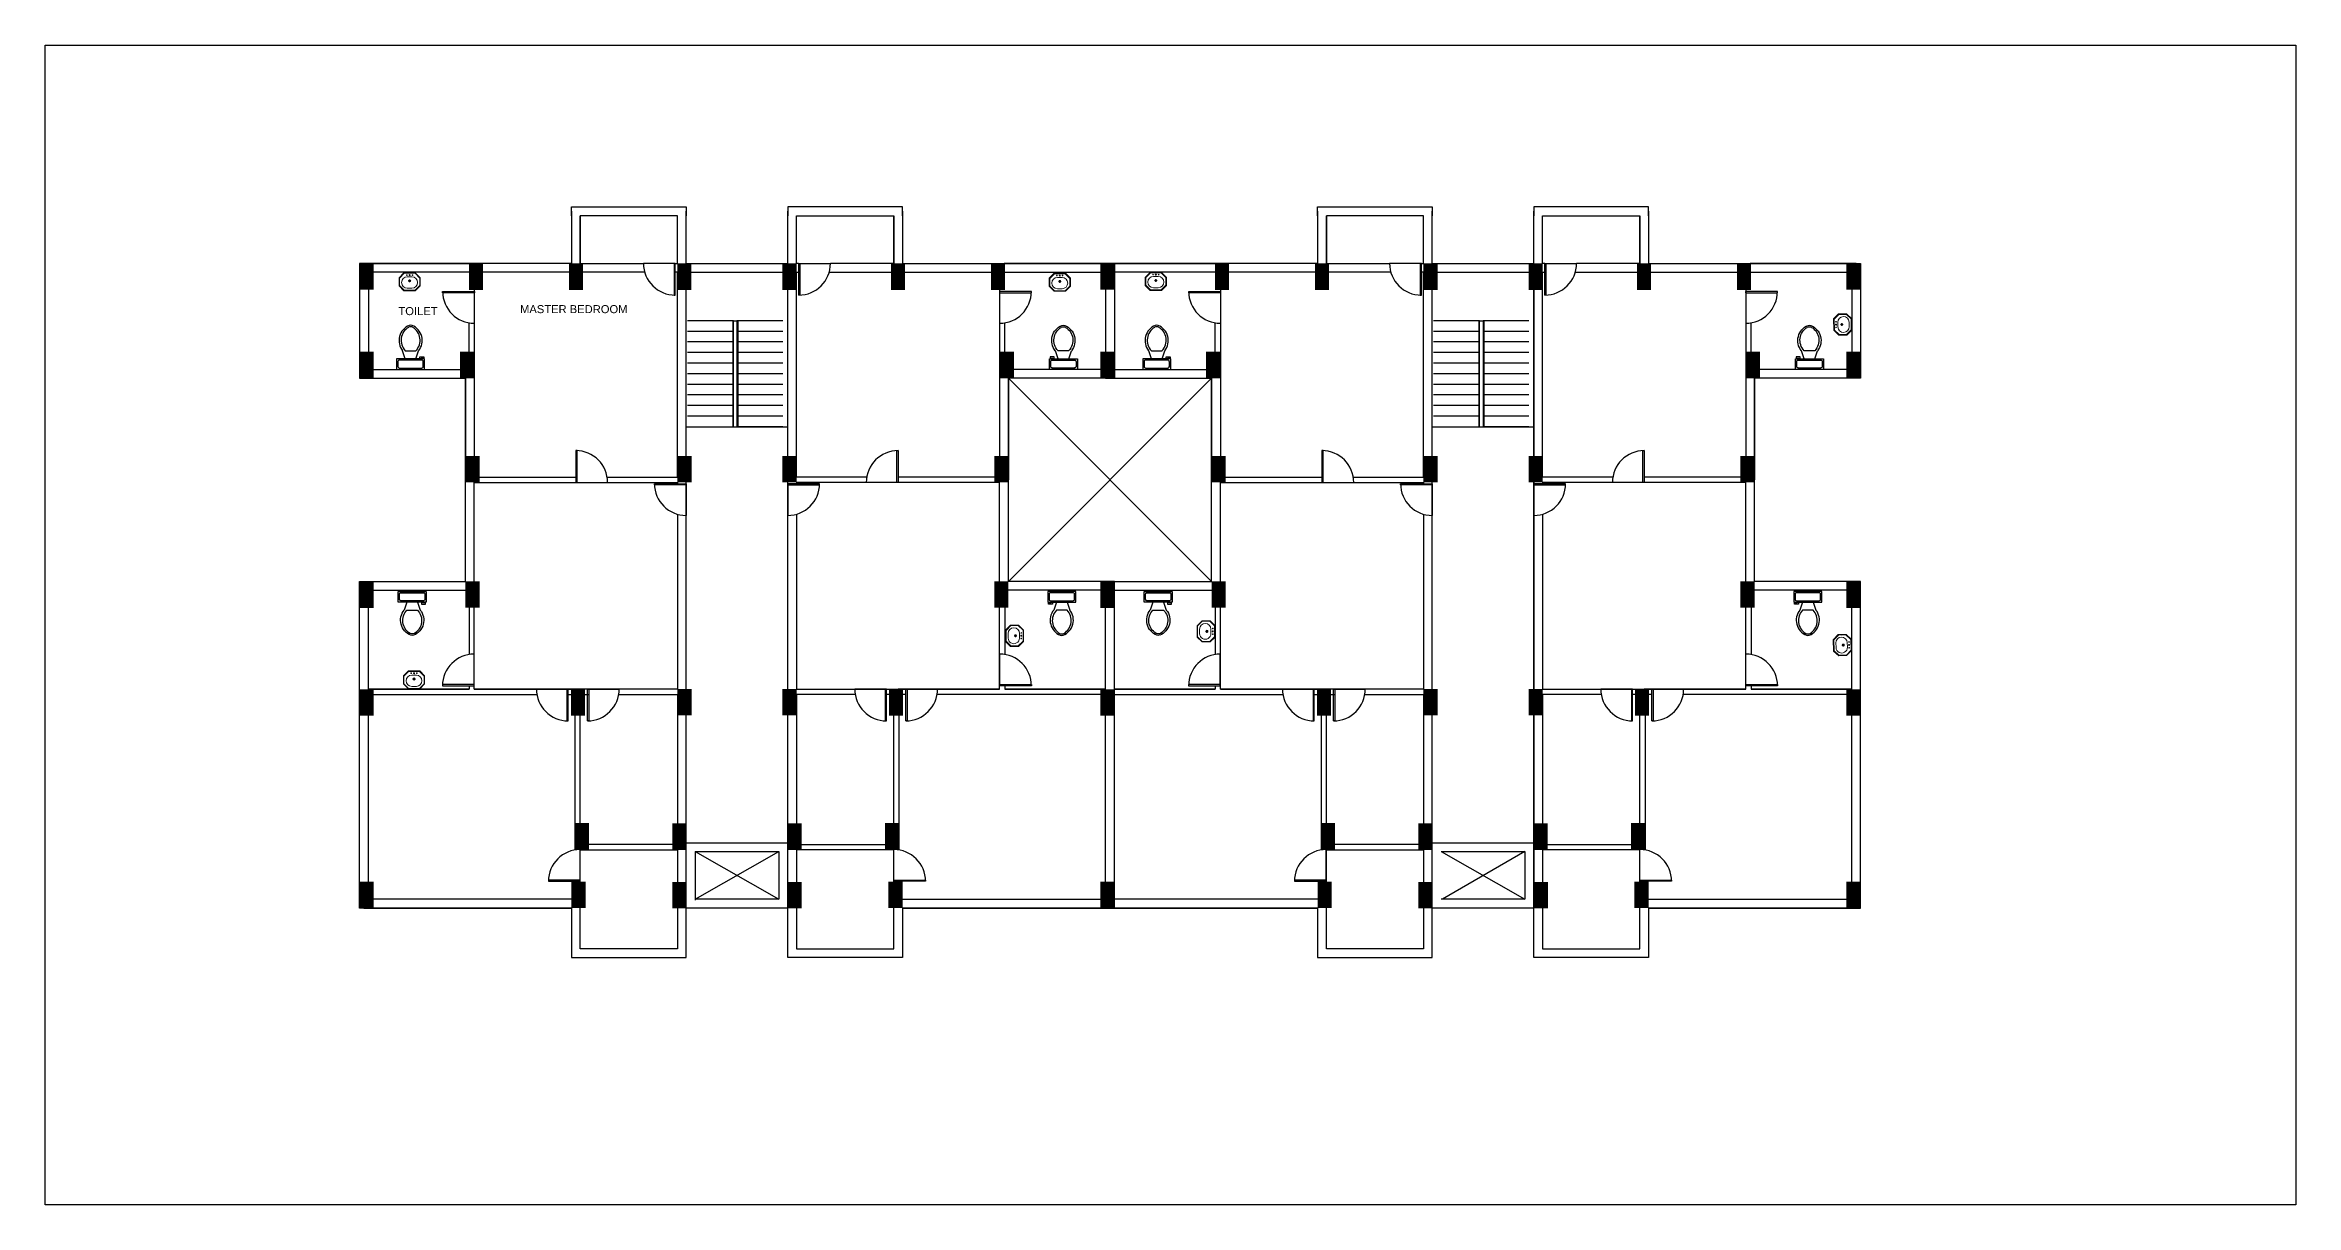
# Model space of a CAD drawing. Header units: metres. Extents: x -2370498 to 1228044, y -644254 to 236701.
# Drawn here: x 80482 to 144217, y -51809 to -18978 of the extents above; entities that cross this region are included whole.
import ezdxf

# ---------------------------------------------------------------- set-up
doc = ezdxf.new("R2010")
doc.units = ezdxf.units.M
doc.header["$MEASUREMENT"] = 0
for name, color, linetype in [('Beam', 6, 'Continuous'), ('text', 1, 'Continuous'), ('TOILET SAMBLE', 181, 'Continuous')]:
    doc.layers.add(name, color=color, linetype=linetype)
doc.styles.get("Standard").update_dxf_attribs({"font": 'arial.ttf'})

# ---------------------------------------------------------------- blocks, each defined once
blk = doc.blocks.new('Toilet - top')
for p, q in [((-10, -8.5), (-8, -8.5)), ((-10, -9.5), (-10, -8.5)), ((-7, -9.5), (-10, -9.5)), ((-8, -8.5), (-8, -8)), ((-7, -8), (-7, -9.5)), ((-4, -8), (-6, -14)), ((4, -14), (-4, -14)), ((4, -8), (6, -14)), ((9.5, -6), (9.5, -2))]:
    blk.add_line(p, q)
blk.add_lwpolyline([(10.5, -8), (10.5, 0), (-10.5, 0), (-10.5, -8)], close=True)
for points in [[(-9.5, -2), (-9.5, -6)], [(8.5, -1), (-8.5, -1)], [(-8.5, -7), (8.5, -7)]]:
    blk.add_lwpolyline(points)
for centre, radius, start, end in [((-8.6, -1.9), 0.884, 81.8699, 188.1301), ((-8.6, -6.1), 0.884, 171.8699, 278.1301), ((3.5, -21.6), 12.2, 141.4691, 247.9714), ((4.2, -21.8), 11.3, 136.3677, 238.9468), ((-3.5, -21.6), 12.2, 292.0284, 38.5307), ((-4.2, -21.8), 11.3, 301.053, 43.6321), ((8.6, -1.9), 0.884, 351.8699, 98.1301), ((8.6, -6.1), 0.884, 261.8699, 8.1301), ((0, -27.9), 4, 245.7318, 294.2682), ((0, -29), 4, 254.8605, 285.1395)]:
    blk.add_arc(centre, radius, start, end)
blk = doc.blocks.new('OPERA  600x510x850 ( врезная)')
at = {"lineweight": 13}
for p, q in [((-313, 15), (-453, -128)), ((-307, 0), (-439, -135)), ((-313, 15), (7, 15)), ((-307, 0), (0, 0)), ((0, 0), (132, -135)), ((7, 15), (147, -128)), ((-453, -353), (-453, -128)), ((-453, -240), (-453, -128)), ((-453, -353), (-313, -495)), ((-439, -244), (-439, -135)), ((-439, -346), (-439, -135)), ((-439, -346), (-306, -481)), ((7, -495), (-313, -495)), ((0, -481), (-306, -481)), ((0, -481), (132, -346)), ((7, -495), (147, -353)), ((132, -135), (132, -346)), ((147, -128), (147, -353))]:
    blk.add_line(p, q, dxfattribs=at)
at = {"lineweight": 5}
for p, q in [((-248, -50), (-220, -50)), ((-233, -36), (-233, -63)), ((-88, -101), (-219, -101)), ((-88, -421), (-219, -421)), ((-190, -215), (-115, -215)), ((-175, -50), (-132, -50)), ((-153, -32), (-153, -69)), ((-153, -178), (-153, -251)), ((-90, -50), (-59, -50)), ((-73, -37), (-73, -64))]:
    blk.add_line(p, q, dxfattribs=at)
for centre, radius in [((-233, -50), 10), ((-153, -215), 30), ((-153, -50), 15), ((-73, -50), 10)]:
    blk.add_circle(centre, radius, dxfattribs=at)
at = {"lineweight": 13}
blk.add_circle((-153, -215), 25, dxfattribs=at)
at = {"lineweight": 5}
for centre, start, end in [((-219, -261), 90, 270), ((-88, -261), 270, 90)]:
    blk.add_arc(centre, 160, start, end, dxfattribs=at)

msp = doc.modelspace()

# ---------------------------------------------------------------- hatches: boundary and pattern name
at = {"layer": 'Beam', "true_color": 0xed1f24}
h = msp.add_hatch(color=240, dxfattribs=at)
h.dxf.hatch_style = 1
h.paths.add_polyline_path([(89785.98793, -25156.33013), (89385.98793, -25156.33013), (89385.98793, -25906.33013), (89785.98793, -25906.33013)])
h = msp.add_hatch(color=240, dxfattribs=at)
h.dxf.hatch_style = 1
h.paths.add_polyline_path([(92885.51912, -25156.96181), (92485.51912, -25156.96181), (92485.51912, -25906.96181), (92885.51912, -25906.96181)])
h = msp.add_hatch(color=240, dxfattribs=at)
h.dxf.hatch_style = 1
h.paths.add_polyline_path([(95715.17837, -25157.96148), (95315.17837, -25157.96148), (95315.17837, -25907.96148), (95715.17837, -25907.96148)])
h = msp.add_hatch(color=240, dxfattribs=at)
h.dxf.hatch_style = 1
h.paths.add_polyline_path([(98786.9257, -25157.27946), (98386.9257, -25157.27946), (98386.9257, -25907.27946), (98786.9257, -25907.27946)])
h = msp.add_hatch(color=240, dxfattribs=at)
h.dxf.hatch_style = 1
h.paths.add_polyline_path([(101362.55417, -25157.27946), (101762.55417, -25157.27946), (101762.55417, -25907.27946), (101362.55417, -25907.27946)])
h = msp.add_hatch(color=240, dxfattribs=at)
h.dxf.hatch_style = 1
h.paths.add_polyline_path([(104434.30149, -25157.96148), (104834.30149, -25157.96148), (104834.30149, -25907.96148), (104434.30149, -25907.96148)])
h = msp.add_hatch(color=240, dxfattribs=at)
h.dxf.hatch_style = 1
h.paths.add_polyline_path([(107263.96074, -25156.96181), (107663.96074, -25156.96181), (107663.96074, -25906.96181), (107263.96074, -25906.96181)])
h = msp.add_hatch(color=240, dxfattribs=at)
h.dxf.hatch_style = 1
h.paths.add_polyline_path([(110363.49194, -25156.33013), (110763.49194, -25156.33013), (110763.49194, -25906.33013), (110363.49194, -25906.33013)])
h = msp.add_hatch(color=240, dxfattribs=at)
h.dxf.hatch_style = 1
h.paths.add_polyline_path([(114010.51912, -25156.96181), (113610.51912, -25156.96181), (113610.51912, -25906.96181), (114010.51912, -25906.96181)])
h = msp.add_hatch(color=240, dxfattribs=at)
h.dxf.hatch_style = 1
h.paths.add_polyline_path([(116840.17837, -25157.96148), (116440.17837, -25157.96148), (116440.17837, -25907.96148), (116840.17837, -25907.96148)])
h = msp.add_hatch(color=240, dxfattribs=at)
h.dxf.hatch_style = 1
h.paths.add_polyline_path([(119911.9257, -25157.27946), (119511.9257, -25157.27946), (119511.9257, -25907.27946), (119911.9257, -25907.27946)])
h = msp.add_hatch(color=240, dxfattribs=at)
h.dxf.hatch_style = 1
h.paths.add_polyline_path([(122487.55417, -25157.27946), (122887.55417, -25157.27946), (122887.55417, -25907.27946), (122487.55417, -25907.27946)])
h = msp.add_hatch(color=240, dxfattribs=at)
h.dxf.hatch_style = 1
h.paths.add_polyline_path([(125559.30149, -25157.96148), (125959.30149, -25157.96148), (125959.30149, -25907.96148), (125559.30149, -25907.96148)])
h = msp.add_hatch(color=240, dxfattribs=at)
h.dxf.hatch_style = 1
h.paths.add_polyline_path([(128388.96074, -25156.96181), (128788.96074, -25156.96181), (128788.96074, -25906.96181), (128388.96074, -25906.96181)])
h = msp.add_hatch(color=240, dxfattribs=at)
h.dxf.hatch_style = 1
h.paths.add_polyline_path([(131488.49194, -25156.33013), (131888.49194, -25156.33013), (131888.49194, -25906.33013), (131488.49194, -25906.33013)])
h = msp.add_hatch(color=240, dxfattribs=at)
h.dxf.hatch_style = 1
h.paths.add_polyline_path([(89787.23993, -27657.37326), (89387.23993, -27657.37326), (89387.23993, -28407.37326), (89787.23993, -28407.37326)])
h = msp.add_hatch(color=240, dxfattribs=at)
h.dxf.hatch_style = 1
h.paths.add_polyline_path([(92634.24024, -27657.37326), (92234.24024, -27657.37326), (92234.24024, -28407.37326), (92634.24024, -28407.37326)])
h = msp.add_hatch(color=240, dxfattribs=at)
h.dxf.hatch_style = 1
h.paths.add_polyline_path([(107515.23962, -27657.37326), (107915.23962, -27657.37326), (107915.23962, -28407.37326), (107515.23962, -28407.37326)])
h = msp.add_hatch(color=240, dxfattribs=at)
h.dxf.hatch_style = 1
h.paths.add_polyline_path([(110362.23993, -27657.37326), (110762.23993, -27657.37326), (110762.23993, -28407.37326), (110362.23993, -28407.37326)])
h = msp.add_hatch(color=240, dxfattribs=at)
h.dxf.hatch_style = 1
h.paths.add_polyline_path([(113759.24024, -27657.37326), (113359.24024, -27657.37326), (113359.24024, -28407.37326), (113759.24024, -28407.37326)])
h = msp.add_hatch(color=240, dxfattribs=at)
h.dxf.hatch_style = 1
h.paths.add_polyline_path([(128640.23962, -27657.37326), (129040.23962, -27657.37326), (129040.23962, -28407.37326), (128640.23962, -28407.37326)])
h = msp.add_hatch(color=240, dxfattribs=at)
h.dxf.hatch_style = 1
h.paths.add_polyline_path([(131487.23993, -27657.37326), (131887.23993, -27657.37326), (131887.23993, -28407.37326), (131487.23993, -28407.37326)])
h = msp.add_hatch(color=240, dxfattribs=at)
h.dxf.hatch_style = 1
h.paths.add_polyline_path([(92787.23993, -30607.37326), (92387.23993, -30607.37326), (92387.23993, -31357.37326), (92787.23993, -31357.37326)])
h = msp.add_hatch(color=240, dxfattribs=at)
h.dxf.hatch_style = 1
h.paths.add_polyline_path([(98787.23993, -30607.37326), (98387.23993, -30607.37326), (98387.23993, -31357.37326), (98787.23993, -31357.37326)])
h = msp.add_hatch(color=240, dxfattribs=at)
h.dxf.hatch_style = 1
h.paths.add_polyline_path([(101362.23993, -30607.37326), (101762.23993, -30607.37326), (101762.23993, -31357.37326), (101362.23993, -31357.37326)])
h = msp.add_hatch(color=240, dxfattribs=at)
h.dxf.hatch_style = 1
h.paths.add_polyline_path([(107362.23993, -30607.37326), (107762.23993, -30607.37326), (107762.23993, -31357.37326), (107362.23993, -31357.37326)])
h = msp.add_hatch(color=240, dxfattribs=at)
h.dxf.hatch_style = 1
h.paths.add_polyline_path([(113912.23993, -30607.37326), (113512.23993, -30607.37326), (113512.23993, -31357.37326), (113912.23993, -31357.37326)])
h = msp.add_hatch(color=240, dxfattribs=at)
h.dxf.hatch_style = 1
h.paths.add_polyline_path([(119912.23993, -30607.37326), (119512.23993, -30607.37326), (119512.23993, -31357.37326), (119912.23993, -31357.37326)])
h = msp.add_hatch(color=240, dxfattribs=at)
h.dxf.hatch_style = 1
h.paths.add_polyline_path([(122487.23993, -30607.37326), (122887.23993, -30607.37326), (122887.23993, -31357.37326), (122487.23993, -31357.37326)])
h = msp.add_hatch(color=240, dxfattribs=at)
h.dxf.hatch_style = 1
h.paths.add_polyline_path([(128487.23993, -30607.37326), (128887.23993, -30607.37326), (128887.23993, -31357.37326), (128487.23993, -31357.37326)])
h = msp.add_hatch(color=240, dxfattribs=at)
h.dxf.hatch_style = 1
h.paths.add_polyline_path([(89787.23993, -34158.70535), (89387.23993, -34158.70535), (89387.23993, -34908.70535), (89787.23993, -34908.70535)])
h = msp.add_hatch(color=240, dxfattribs=at)
h.dxf.hatch_style = 1
h.paths.add_polyline_path([(92787.93569, -34156.42844), (92387.93569, -34156.42844), (92387.93569, -34906.42844), (92787.93569, -34906.42844)])
h = msp.add_hatch(color=240, dxfattribs=at)
h.dxf.hatch_style = 1
h.paths.add_polyline_path([(107361.54418, -34156.42844), (107761.54418, -34156.42844), (107761.54418, -34906.42844), (107361.54418, -34906.42844)])
h = msp.add_hatch(color=240, dxfattribs=at)
h.dxf.hatch_style = 1
h.paths.add_polyline_path([(110362.23993, -34158.70535), (110762.23993, -34158.70535), (110762.23993, -34908.70535), (110362.23993, -34908.70535)])
h = msp.add_hatch(color=240, dxfattribs=at)
h.dxf.hatch_style = 1
h.paths.add_polyline_path([(113912.93569, -34156.42844), (113512.93569, -34156.42844), (113512.93569, -34906.42844), (113912.93569, -34906.42844)])
h = msp.add_hatch(color=240, dxfattribs=at)
h.dxf.hatch_style = 1
h.paths.add_polyline_path([(128486.54418, -34156.42844), (128886.54418, -34156.42844), (128886.54418, -34906.42844), (128486.54418, -34906.42844)])
h = msp.add_hatch(color=240, dxfattribs=at)
h.dxf.hatch_style = 1
h.paths.add_polyline_path([(131487.23993, -34158.70535), (131887.23993, -34158.70535), (131887.23993, -34908.70535), (131487.23993, -34908.70535)])
h = msp.add_hatch(color=240, dxfattribs=at)
h.dxf.hatch_style = 1
h.paths.add_polyline_path([(89787.23993, -37209.96624), (89387.23993, -37209.96624), (89387.23993, -37959.96624), (89787.23993, -37959.96624)])
h = msp.add_hatch(color=240, dxfattribs=at)
h.dxf.hatch_style = 1
h.paths.add_polyline_path([(95773.55994, -37206.70916), (95373.55994, -37206.70916), (95373.55994, -37956.70916), (95773.55994, -37956.70916)])
h = msp.add_hatch(color=240, dxfattribs=at)
h.dxf.hatch_style = 1
h.paths.add_polyline_path([(98787.23993, -37203.09039), (98387.23993, -37203.09039), (98387.23993, -37953.09039), (98787.23993, -37953.09039)])
h = msp.add_hatch(color=240, dxfattribs=at)
h.dxf.hatch_style = 1
h.paths.add_polyline_path([(101362.23993, -37203.09039), (101762.23993, -37203.09039), (101762.23993, -37953.09039), (101362.23993, -37953.09039)])
h = msp.add_hatch(color=240, dxfattribs=at)
h.dxf.hatch_style = 1
h.paths.add_polyline_path([(104375.91993, -37206.70916), (104775.91993, -37206.70916), (104775.91993, -37956.70916), (104375.91993, -37956.70916)])
h = msp.add_hatch(color=240, dxfattribs=at)
h.dxf.hatch_style = 1
h.paths.add_polyline_path([(110362.23993, -37209.96624), (110762.23993, -37209.96624), (110762.23993, -37959.96624), (110362.23993, -37959.96624)])
h = msp.add_hatch(color=240, dxfattribs=at)
h.dxf.hatch_style = 1
h.paths.add_polyline_path([(116898.55994, -37206.70916), (116498.55994, -37206.70916), (116498.55994, -37956.70916), (116898.55994, -37956.70916)])
h = msp.add_hatch(color=240, dxfattribs=at)
h.dxf.hatch_style = 1
h.paths.add_polyline_path([(119912.23993, -37203.09039), (119512.23993, -37203.09039), (119512.23993, -37953.09039), (119912.23993, -37953.09039)])
h = msp.add_hatch(color=240, dxfattribs=at)
h.dxf.hatch_style = 1
h.paths.add_polyline_path([(122487.23993, -37203.09039), (122887.23993, -37203.09039), (122887.23993, -37953.09039), (122487.23993, -37953.09039)])
h = msp.add_hatch(color=240, dxfattribs=at)
h.dxf.hatch_style = 1
h.paths.add_polyline_path([(125500.91993, -37206.70916), (125900.91993, -37206.70916), (125900.91993, -37956.70916), (125500.91993, -37956.70916)])
h = msp.add_hatch(color=240, dxfattribs=at)
h.dxf.hatch_style = 1
h.paths.add_polyline_path([(131487.23993, -37209.96624), (131887.23993, -37209.96624), (131887.23993, -37959.96624), (131487.23993, -37959.96624)])
h = msp.add_hatch(color=240, dxfattribs=at)
h.dxf.hatch_style = 1
h.paths.add_polyline_path([(95887.22476, -40998.76189), (95487.22476, -40998.76189), (95487.22476, -41748.76189), (95887.22476, -41748.76189)])
h = msp.add_hatch(color=240, dxfattribs=at)
h.dxf.hatch_style = 1
h.paths.add_polyline_path([(98643.16593, -41007.37326), (98243.16593, -41007.37326), (98243.16593, -41757.37326), (98643.16593, -41757.37326)])
h = msp.add_hatch(color=240, dxfattribs=at)
h.dxf.hatch_style = 1
h.paths.add_polyline_path([(101506.31394, -41007.37326), (101906.31394, -41007.37326), (101906.31394, -41757.37326), (101506.31394, -41757.37326)])
h = msp.add_hatch(color=240, dxfattribs=at)
h.dxf.hatch_style = 1
h.paths.add_polyline_path([(104262.2551, -40998.76189), (104662.2551, -40998.76189), (104662.2551, -41748.76189), (104262.2551, -41748.76189)])
h = msp.add_hatch(color=240, dxfattribs=at)
h.dxf.hatch_style = 1
h.paths.add_polyline_path([(117012.22476, -40998.76189), (116612.22476, -40998.76189), (116612.22476, -41748.76189), (117012.22476, -41748.76189)])
h = msp.add_hatch(color=240, dxfattribs=at)
h.dxf.hatch_style = 1
h.paths.add_polyline_path([(119768.16593, -41007.37326), (119368.16593, -41007.37326), (119368.16593, -41757.37326), (119768.16593, -41757.37326)])
h = msp.add_hatch(color=240, dxfattribs=at)
h.dxf.hatch_style = 1
h.paths.add_polyline_path([(122631.31394, -41007.37326), (123031.31394, -41007.37326), (123031.31394, -41757.37326), (122631.31394, -41757.37326)])
h = msp.add_hatch(color=240, dxfattribs=at)
h.dxf.hatch_style = 1
h.paths.add_polyline_path([(125387.2551, -40998.76189), (125787.2551, -40998.76189), (125787.2551, -41748.76189), (125387.2551, -41748.76189)])
h = msp.add_hatch(color=240, dxfattribs=at)
h.dxf.hatch_style = 1
h.paths.add_polyline_path([(89787.23993, -42657.37326), (89387.23993, -42657.37326), (89387.23993, -43407.37326), (89787.23993, -43407.37326)])
h = msp.add_hatch(color=240, dxfattribs=at)
h.dxf.hatch_style = 1
h.paths.add_polyline_path([(95787.23993, -42656.83317), (95387.23993, -42656.83317), (95387.23993, -43406.83317), (95787.23993, -43406.83317)])
h = msp.add_hatch(color=240, dxfattribs=at)
h.dxf.hatch_style = 1
h.paths.add_polyline_path([(98640.21539, -42666.88256), (98240.21539, -42666.88256), (98240.21539, -43416.88256), (98640.21539, -43416.88256)])
h = msp.add_hatch(color=240, dxfattribs=at)
h.dxf.hatch_style = 1
h.paths.add_polyline_path([(101509.26447, -42666.88256), (101909.26447, -42666.88256), (101909.26447, -43416.88256), (101509.26447, -43416.88256)])
h = msp.add_hatch(color=240, dxfattribs=at)
h.dxf.hatch_style = 1
h.paths.add_polyline_path([(104362.23993, -42656.83317), (104762.23993, -42656.83317), (104762.23993, -43406.83317), (104362.23993, -43406.83317)])
h = msp.add_hatch(color=240, dxfattribs=at)
h.dxf.hatch_style = 1
h.paths.add_polyline_path([(110362.23993, -42657.37326), (110762.23993, -42657.37326), (110762.23993, -43407.37326), (110362.23993, -43407.37326)])
h = msp.add_hatch(color=240, dxfattribs=at)
h.dxf.hatch_style = 1
h.paths.add_polyline_path([(116912.23993, -42656.83317), (116512.23993, -42656.83317), (116512.23993, -43406.83317), (116912.23993, -43406.83317)])
h = msp.add_hatch(color=240, dxfattribs=at)
h.dxf.hatch_style = 1
h.paths.add_polyline_path([(119765.21539, -42666.88256), (119365.21539, -42666.88256), (119365.21539, -43416.88256), (119765.21539, -43416.88256)])
h = msp.add_hatch(color=240, dxfattribs=at)
h.dxf.hatch_style = 1
h.paths.add_polyline_path([(122634.26447, -42666.88256), (123034.26447, -42666.88256), (123034.26447, -43416.88256), (122634.26447, -43416.88256)])
h = msp.add_hatch(color=240, dxfattribs=at)
h.dxf.hatch_style = 1
h.paths.add_polyline_path([(125487.23993, -42656.83317), (125887.23993, -42656.83317), (125887.23993, -43406.83317), (125487.23993, -43406.83317)])
h = msp.add_hatch(color=240, dxfattribs=at)
h.dxf.hatch_style = 1
h.paths.add_polyline_path([(131487.23993, -42657.37326), (131887.23993, -42657.37326), (131887.23993, -43407.37326), (131487.23993, -43407.37326)])

# ---------------------------------------------------------------- linework, layer by layer
at = {"layer": 'Beam', "color": 7}
for p, q in [((89512.23993, -25157.37326), (92512.23993, -25157.37326)), ((92637.23993, -25407.37326), (92637.23993, -25952.70166)), ((97463.17611, -25407.37326), (92637.23993, -25407.37326)), ((98387.23993, -25407.37326), (98330.06752, -25407.37326)), ((98387.23993, -31207.37326), (98387.23993, -25407.37326)), ((98637.23993, -25157.37326), (101512.23993, -25157.37326)), ((98637.23993, -25407.37326), (101512.23993, -25407.37326)), ((101762.23993, -31207.37326), (101762.23993, -25407.37326)), ((101762.23993, -25407.37326), (101819.41234, -25407.37326)), ((102686.30376, -25407.37326), (107512.23993, -25407.37326)), ((107512.23993, -25407.37326), (107512.23993, -25952.70166)), ((110637.23993, -25157.37326), (107637.23993, -25157.37326)), ((110637.23993, -25157.37326), (113637.23993, -25157.37326)), ((113762.23993, -25407.37326), (113762.23993, -25952.70166)), ((118588.17611, -25407.37326), (113762.23993, -25407.37326)), ((119512.23993, -25407.37326), (119455.06752, -25407.37326)), ((119512.23993, -31207.37326), (119512.23993, -25407.37326)), ((119762.23993, -25157.37326), (122637.23993, -25157.37326)), ((119762.23993, -25407.37326), (122637.23993, -25407.37326)), ((122637.23993, -25157.37326), (122637.23993, -43407.37326)), ((122887.23993, -31207.37326), (122887.23993, -25407.37326)), ((122887.23993, -25407.37326), (122944.41234, -25407.37326)), ((123811.30376, -25407.37326), (128637.23993, -25407.37326)), ((128637.23993, -25407.37326), (128637.23993, -25952.70166)), ((131762.23993, -25157.37326), (128762.23993, -25157.37326)), ((92637.23993, -26852.69918), (92637.23993, -28282.37326)), ((107512.23993, -26852.69918), (107512.23993, -28282.37326)), ((113762.23993, -26852.69918), (113762.23993, -28282.37326)), ((128637.23993, -26852.69918), (128637.23993, -28282.37326)), ((92637.23993, -28282.37326), (92637.23993, -31207.37326)), ((107512.23993, -28282.37326), (107512.23993, -31207.37326)), ((113762.23993, -28282.37326), (113762.23993, -31207.37326)), ((128637.23993, -28282.37326), (128637.23993, -31207.37326)), ((92637.23993, -31207.37326), (95512.23993, -31207.37326)), ((96399.6519, -31207.37326), (98387.23993, -31207.37326)), ((103749.82797, -31207.37326), (101762.23993, -31207.37326)), ((107512.23993, -31207.37326), (104637.23993, -31207.37326)), ((113762.23993, -31207.37326), (116637.23993, -31207.37326)), ((117524.6519, -31207.37326), (119512.23993, -31207.37326)), ((124874.82797, -31207.37326), (122887.23993, -31207.37326)), ((128637.23993, -31207.37326), (125762.23993, -31207.37326)), ((89387.23993, -43282.37326), (89387.23993, -37282.37326)), ((89637.23993, -37207.37326), (92487.23993, -37207.37326)), ((92637.23993, -37207.37326), (95512.23993, -37207.37326)), ((95637.23993, -37357.37326), (95875.87122, -37357.37326)), ((96728.0996, -37357.37326), (98387.23993, -37357.37326)), ((103421.38027, -37357.37326), (101762.23993, -37357.37326)), ((104512.23993, -37357.37326), (104273.60865, -37357.37326)), ((107512.23993, -37207.37326), (104637.23993, -37207.37326)), ((110512.23993, -37207.37326), (107662.23993, -37207.37326)), ((110512.23993, -43282.37326), (110512.23993, -37282.37326)), ((110762.23993, -37207.37326), (113612.23993, -37207.37326)), ((110762.23993, -43282.37326), (110762.23993, -37282.37326)), ((113762.23993, -37207.37326), (116637.23993, -37207.37326)), ((116762.23993, -37357.37326), (117000.87122, -37357.37326)), ((117853.0996, -37357.37326), (119512.23993, -37357.37326)), ((124546.38027, -37357.37326), (122887.23993, -37357.37326)), ((125637.23993, -37357.37326), (125398.60865, -37357.37326)), ((128637.23993, -37207.37326), (125762.23993, -37207.37326)), ((131637.23993, -37207.37326), (128787.23993, -37207.37326)), ((131887.23993, -43282.37326), (131887.23993, -37282.37326)), ((98637.23993, -41557.37326), (101512.23993, -41557.37326)), ((98887.23993, -41807.37326), (101262.23993, -41807.37326)), ((98887.23993, -41807.37326), (101262.23993, -43157.37326)), ((98887.23993, -41807.37326), (98887.23993, -43178.58015)), ((98887.23993, -43157.37326), (101262.23993, -41807.37326)), ((101262.23993, -41807.37326), (101262.23993, -43157.37326)), ((119762.23993, -41557.37326), (122637.23993, -41557.37326)), ((120012.23993, -41807.37326), (122387.23993, -41807.37326)), ((120012.23993, -41807.37326), (122387.23993, -43157.37326)), ((122387.23993, -41807.37326), (120048.97134, -43157.37326)), ((122387.23993, -41807.37326), (122387.23993, -43157.37326)), ((101262.23993, -43157.37326), (98887.23993, -43157.37326)), ((122387.23993, -43157.37326), (120012.23993, -43157.37326)), ((101512.23993, -43407.37326), (98637.23993, -43407.37326)), ((122637.23993, -43407.37326), (119762.23993, -43407.37326))]:
    msp.add_line(p, q, dxfattribs=at)
at = {"layer": 'Beam', "color": 6}
for p, q in [((98327.5075, -25156.51224), (97427.5075, -25156.51224)), ((101821.97237, -25156.51224), (102721.97237, -25156.51224)), ((119452.5075, -25156.51224), (118552.5075, -25156.51224)), ((122946.97237, -25156.51224), (123846.97237, -25156.51224)), ((92637.23993, -25952.70166), (92637.23993, -26852.70166)), ((107512.23993, -25952.70166), (107512.23993, -26852.70166)), ((113762.23993, -25952.70166), (113762.23993, -26852.70166)), ((128637.23993, -25952.70166), (128637.23993, -26852.70166)), ((99974.73993, -26782.37326), (98674.73993, -26782.37326)), ((99954.73993, -27082.37326), (98674.73993, -27082.37326)), ((99954.73993, -27382.37326), (98674.73993, -27382.37326)), ((101374.73993, -26782.37326), (100074.73993, -26782.37326)), ((101374.73993, -27082.37326), (100094.73993, -27082.37326)), ((101374.73993, -27382.37326), (100094.73993, -27382.37326)), ((121099.73993, -26782.37326), (119799.73993, -26782.37326)), ((121079.73993, -27082.37326), (119799.73993, -27082.37326)), ((121079.73993, -27382.37326), (119799.73993, -27382.37326)), ((122499.73993, -26782.37326), (121199.73993, -26782.37326)), ((122499.73993, -27082.37326), (121219.73993, -27082.37326)), ((122499.73993, -27382.37326), (121219.73993, -27382.37326)), ((99954.73993, -27682.37326), (98674.73993, -27682.37326)), ((99954.73993, -27982.37326), (98674.73993, -27982.37326)), ((101374.73993, -27682.37326), (100094.73993, -27682.37326)), ((101374.73993, -27982.37326), (100094.73993, -27982.37326)), ((121079.73993, -27682.37326), (119799.73993, -27682.37326)), ((121079.73993, -27982.37326), (119799.73993, -27982.37326)), ((122499.73993, -27682.37326), (121219.73993, -27682.37326)), ((122499.73993, -27982.37326), (121219.73993, -27982.37326)), ((99954.73993, -28282.37326), (98674.73993, -28282.37326)), ((99954.73993, -28582.37326), (98674.73993, -28582.37326)), ((101374.73993, -28282.37326), (100094.73993, -28282.37326)), ((101374.73993, -28582.37326), (100094.73993, -28582.37326)), ((121079.73993, -28282.37326), (119799.73993, -28282.37326)), ((121079.73993, -28582.37326), (119799.73993, -28582.37326)), ((122499.73993, -28282.37326), (121219.73993, -28282.37326)), ((122499.73993, -28582.37326), (121219.73993, -28582.37326)), ((99954.73993, -28882.37326), (98674.73993, -28882.37326)), ((99954.73993, -29182.37326), (98674.73993, -29182.37326)), ((101374.73993, -28882.37326), (100094.73993, -28882.37326)), ((101374.73993, -29182.37326), (100094.73993, -29182.37326)), ((121079.73993, -28882.37326), (119799.73993, -28882.37326)), ((121079.73993, -29182.37326), (119799.73993, -29182.37326)), ((122499.73993, -28882.37326), (121219.73993, -28882.37326)), ((122499.73993, -29182.37326), (121219.73993, -29182.37326)), ((98637.23993, -29782.37326), (101512.23993, -29782.37326)), ((99954.73993, -29482.37326), (98674.73993, -29482.37326)), ((101374.73993, -29782.37326), (100074.73993, -29782.37326)), ((101374.73993, -29482.37326), (100094.73993, -29482.37326)), ((119762.23993, -29782.37326), (122637.23993, -29782.37326)), ((121079.73993, -29482.37326), (119799.73993, -29482.37326)), ((122499.73993, -29782.37326), (121199.73993, -29782.37326)), ((122499.73993, -29482.37326), (121219.73993, -29482.37326)), ((95512.23993, -31357.37326), (96412.23993, -31357.37326)), ((98637.32824, -31393.60739), (98637.32824, -32293.60739)), ((101512.15162, -31393.60739), (101512.15162, -32293.60739)), ((104637.23993, -31357.37326), (103737.23993, -31357.37326)), ((116637.23993, -31357.37326), (117537.23993, -31357.37326)), ((119762.32824, -31393.60739), (119762.32824, -32293.60739)), ((122637.15162, -31393.60739), (122637.15162, -32293.60739)), ((125762.23993, -31357.37326), (124862.23993, -31357.37326)), ((92635.69935, -37116.7021), (92635.69935, -36216.7021)), ((107513.78052, -37116.7021), (107513.78052, -36216.7021)), ((113760.69935, -37116.7021), (113760.69935, -36216.7021)), ((128638.78052, -37116.7021), (128638.78052, -36216.7021)), ((95295.07965, -37206.29115), (94395.07965, -37206.29115)), ((95840.87122, -37206.29115), (96740.87122, -37206.29115)), ((104308.60865, -37206.29115), (103408.60865, -37206.29115)), ((104854.40022, -37206.29115), (105754.40022, -37206.29115)), ((116420.07965, -37206.29115), (115520.07965, -37206.29115)), ((116965.87122, -37206.29115), (117865.87122, -37206.29115)), ((125433.60865, -37206.29115), (124533.60865, -37206.29115)), ((125979.40022, -37206.29115), (126879.40022, -37206.29115)), ((95635.62068, -42647.86455), (95635.62068, -41747.86455)), ((104513.85919, -42647.86455), (104513.85919, -41747.86455)), ((116760.62068, -42647.86455), (116760.62068, -41747.86455)), ((125638.85919, -42647.86455), (125638.85919, -41747.86455))]:
    msp.add_line(p, q, dxfattribs=at)
at = {"layer": 'Beam', "color": 5}
for p, q in [((99954.73993, -26782.37326), (99954.73993, -29782.37326)), ((121079.73993, -26782.37326), (121079.73993, -29782.37326))]:
    msp.add_line(p, q, dxfattribs=at)
at = {"layer": 'Beam', "color": 175, "true_color": 0x4554a5}
for p, q in [((100094.73993, -26782.37326), (100094.73993, -29782.37326)), ((121219.73993, -26782.37326), (121219.73993, -29782.37326))]:
    msp.add_line(p, q, dxfattribs=at)
at = {"layer": 'Beam', "color": 1}
for p, q in [((107762.23993, -28407.37326), (113512.23993, -34157.37326)), ((107762.23993, -34157.37326), (113512.23993, -28407.37326))]:
    msp.add_line(p, q, dxfattribs=at)
at = {"layer": 'Beam', "color": 3}
for points in [[(80482.23116, -18977.5375), (144217.4539, -18977.5375), (144217.4539, -51809.1258), (80482.23116, -51809.1258)], [(98327.5075, -26056.51224), (98327.5075, -25156.51224), (98292.5075, -25156.51224), (98292.5075, -26056.51224)], [(101821.97237, -26056.51224), (101821.97237, -25156.51224), (101856.97237, -25156.51224), (101856.97237, -26056.51224)], [(119452.5075, -26056.51224), (119452.5075, -25156.51224), (119417.5075, -25156.51224), (119417.5075, -26056.51224)], [(122946.97237, -26056.51224), (122946.97237, -25156.51224), (122981.97237, -25156.51224), (122981.97237, -26056.51224)], [(91739.35136, -25952.70166), (92639.35136, -25952.70166), (92639.35136, -25987.70166), (91739.35136, -25987.70166)], [(108410.12851, -25952.70166), (107510.12851, -25952.70166), (107510.12851, -25987.70166), (108410.12851, -25987.70166)], [(112864.35136, -25952.70166), (113764.35136, -25952.70166), (113764.35136, -25987.70166), (112864.35136, -25987.70166)], [(129535.12851, -25952.70166), (128635.12851, -25952.70166), (128635.12851, -25987.70166), (129535.12851, -25987.70166)], [(95512.23993, -30457.37326), (95512.23993, -31357.37326), (95547.23993, -31357.37326), (95547.23993, -30457.37326)], [(104637.23993, -30457.37326), (104637.23993, -31357.37326), (104602.23993, -31357.37326), (104602.23993, -30457.37326)], [(116637.23993, -30457.37326), (116637.23993, -31357.37326), (116672.23993, -31357.37326), (116672.23993, -30457.37326)], [(125762.23993, -30457.37326), (125762.23993, -31357.37326), (125727.23993, -31357.37326), (125727.23993, -30457.37326)], [(97737.32824, -31393.60739), (98637.32824, -31393.60739), (98637.32824, -31428.60739), (97737.32824, -31428.60739)], [(102412.15162, -31393.60739), (101512.15162, -31393.60739), (101512.15162, -31428.60739), (102412.15162, -31428.60739)], [(118862.32824, -31393.60739), (119762.32824, -31393.60739), (119762.32824, -31428.60739), (118862.32824, -31428.60739)], [(123537.15162, -31393.60739), (122637.15162, -31393.60739), (122637.15162, -31428.60739), (123537.15162, -31428.60739)], [(91735.69935, -37116.7021), (92635.69935, -37116.7021), (92635.69935, -37081.7021), (91735.69935, -37081.7021)], [(95295.07965, -38106.29115), (95295.07965, -37206.29115), (95260.07965, -37206.29115), (95260.07965, -38106.29115)], [(95840.87122, -38106.29115), (95840.87122, -37206.29115), (95875.87122, -37206.29115), (95875.87122, -38106.29115)], [(104308.60865, -38106.29115), (104308.60865, -37206.29115), (104273.60865, -37206.29115), (104273.60865, -38106.29115)], [(104854.40022, -38106.29115), (104854.40022, -37206.29115), (104889.40022, -37206.29115), (104889.40022, -38106.29115)], [(108413.78052, -37116.7021), (107513.78052, -37116.7021), (107513.78052, -37081.7021), (108413.78052, -37081.7021)], [(112860.69935, -37116.7021), (113760.69935, -37116.7021), (113760.69935, -37081.7021), (112860.69935, -37081.7021)], [(116420.07965, -38106.29115), (116420.07965, -37206.29115), (116385.07965, -37206.29115), (116385.07965, -38106.29115)], [(116965.87122, -38106.29115), (116965.87122, -37206.29115), (117000.87122, -37206.29115), (117000.87122, -38106.29115)], [(125433.60865, -38106.29115), (125433.60865, -37206.29115), (125398.60865, -37206.29115), (125398.60865, -38106.29115)], [(125979.40022, -38106.29115), (125979.40022, -37206.29115), (126014.40022, -37206.29115), (126014.40022, -38106.29115)], [(129538.78052, -37116.7021), (128638.78052, -37116.7021), (128638.78052, -37081.7021), (129538.78052, -37081.7021)], [(94735.62068, -42647.86455), (95635.62068, -42647.86455), (95635.62068, -42612.86455), (94735.62068, -42612.86455)], [(105413.85919, -42647.86455), (104513.85919, -42647.86455), (104513.85919, -42612.86455), (105413.85919, -42612.86455)], [(115860.62068, -42647.86455), (116760.62068, -42647.86455), (116760.62068, -42612.86455), (115860.62068, -42612.86455)], [(126538.85919, -42647.86455), (125638.85919, -42647.86455), (125638.85919, -42612.86455), (126538.85919, -42612.86455)]]:
    msp.add_lwpolyline(points, close=True, dxfattribs=at)
at = {"layer": 'Beam', "color": 7}
for points in [[(95387.23993, -23807.37326), (95387.23993, -23557.37326), (98637.23993, -23557.37326), (98637.23993, -23807.37326)], [(104762.23993, -23807.37326), (104762.23993, -23557.37326), (101512.23993, -23557.37326), (101512.23993, -23807.37326)], [(116512.23993, -23807.37326), (116512.23993, -23557.37326), (119762.23993, -23557.37326), (119762.23993, -23807.37326)], [(125887.23993, -23807.37326), (125887.23993, -23557.37326), (122637.23993, -23557.37326), (122637.23993, -23807.37326)], [(95387.23993, -23682.37326), (95387.23993, -25157.37326), (92512.23993, -25157.37326), (89387.23993, -25157.37326), (89387.23993, -28407.37326), (92387.23993, -28407.37326)], [(95387.23993, -43407.37326), (95387.23993, -44807.37326), (98637.23993, -44807.37326), (98637.23993, -41682.37326), (98637.23993, -37282.37326), (98637.23993, -31282.37326), (98637.23993, -25282.37326), (98637.23993, -23682.37326)], [(98330.06752, -25157.37326), (98387.23993, -25157.37326), (98387.23993, -23807.37326), (95637.23993, -23807.37326), (95637.23993, -25157.37326), (95637.23993, -23807.37326)], [(104762.23993, -43407.37326), (104762.23993, -44807.37326), (101512.23993, -44807.37326), (101512.23993, -41682.37326), (101512.23993, -37282.37326), (101512.23993, -31282.37326), (101512.23993, -25282.37326), (101512.23993, -23682.37326)], [(101819.41234, -25157.37326), (101762.23993, -25157.37326), (101762.23993, -23807.37326), (104512.23993, -23807.37326), (104512.23993, -25157.37326), (104512.23993, -23807.37326)], [(104762.23993, -23682.37326), (104762.23993, -25157.37326), (107637.23993, -25157.37326), (110762.23993, -25157.37326), (110762.23993, -28407.37326), (107762.23993, -28407.37326)], [(116512.23993, -23682.37326), (116512.23993, -25157.37326), (113637.23993, -25157.37326), (110512.23993, -25157.37326), (110512.23993, -28407.37326), (113512.23993, -28407.37326)], [(116512.23993, -43407.37326), (116512.23993, -44807.37326), (119762.23993, -44807.37326), (119762.23993, -41682.37326), (119762.23993, -37282.37326), (119762.23993, -31282.37326), (119762.23993, -25282.37326), (119762.23993, -23682.37326)], [(119455.06752, -25157.37326), (119512.23993, -25157.37326), (119512.23993, -23807.37326), (116762.23993, -23807.37326), (116762.23993, -25157.37326), (116762.23993, -23807.37326)], [(125887.23993, -43407.37326), (125887.23993, -44807.37326), (122637.23993, -44807.37326), (122637.23993, -41682.37326), (122637.23993, -37282.37326), (122637.23993, -31282.37326), (122637.23993, -25282.37326), (122637.23993, -23682.37326)], [(122944.41234, -25157.37326), (122887.23993, -25157.37326), (122887.23993, -23807.37326), (125637.23993, -23807.37326), (125637.23993, -25157.37326), (125637.23993, -23807.37326)], [(125887.23993, -23682.37326), (125887.23993, -25157.37326), (128762.23993, -25157.37326), (131887.23993, -25157.37326), (131887.23993, -28407.37326), (128887.23993, -28407.37326)], [(92487.23993, -25407.37326), (89637.23993, -25407.37326), (89637.23993, -28157.37326), (92487.23993, -28157.37326), (92487.23993, -26838.4385)], [(95637.23993, -25157.37326), (97430.31715, -25157.37326)], [(104512.23993, -25157.37326), (102719.16272, -25157.37326)], [(107662.23993, -25407.37326), (110512.23993, -25407.37326), (110512.23993, -28157.37326), (107662.23993, -28157.37326), (107662.23993, -26838.4385)], [(113612.23993, -25407.37326), (110762.23993, -25407.37326), (110762.23993, -28157.37326), (113612.23993, -28157.37326), (113612.23993, -26838.4385)], [(116762.23993, -25157.37326), (118555.31715, -25157.37326)], [(125637.23993, -25157.37326), (123844.16272, -25157.37326)], [(128787.23993, -25407.37326), (131637.23993, -25407.37326), (131637.23993, -28157.37326), (128787.23993, -28157.37326), (128787.23993, -26838.4385)], [(89512.23993, -43407.37326), (95387.23993, -43407.37326), (89387.23993, -43407.37326), (89387.23993, -37282.37326), (89387.23993, -34157.37326), (92387.23993, -34157.37326), (92387.23993, -31282.37326)], [(98387.23993, -32258.16267), (98387.23993, -37207.37326), (95512.23993, -37207.37326), (92637.23993, -37207.37326), (92637.23993, -34282.37326), (92637.23993, -31357.37326), (95547.23993, -31357.37326)], [(96412.23993, -31357.37326), (98387.23993, -31357.37326), (98387.23993, -31393.60739)], [(103737.23993, -31357.37326), (101762.23993, -31357.37326), (101762.23993, -31393.60739)], [(101762.23993, -32258.16267), (101762.23993, -37207.37326), (104637.23993, -37207.37326), (107512.23993, -37207.37326), (107512.23993, -34282.37326), (107512.23993, -31357.37326), (104602.23993, -31357.37326)], [(110637.23993, -43407.37326), (104762.23993, -43407.37326), (110762.23993, -43407.37326), (110762.23993, -37282.37326), (110762.23993, -34157.37326), (107762.23993, -34157.37326), (107762.23993, -31282.37326)], [(110637.23993, -43407.37326), (116512.23993, -43407.37326), (110512.23993, -43407.37326), (110512.23993, -37282.37326), (110512.23993, -34157.37326), (113512.23993, -34157.37326), (113512.23993, -31282.37326)], [(119512.23993, -32258.16267), (119512.23993, -37207.37326), (116637.23993, -37207.37326), (113762.23993, -37207.37326), (113762.23993, -34282.37326), (113762.23993, -31357.37326), (116672.23993, -31357.37326)], [(117537.23993, -31357.37326), (119512.23993, -31357.37326), (119512.23993, -31393.60739)], [(124862.23993, -31357.37326), (122887.23993, -31357.37326), (122887.23993, -31393.60739)], [(122887.23993, -32258.16267), (122887.23993, -37207.37326), (125762.23993, -37207.37326), (128637.23993, -37207.37326), (128637.23993, -34282.37326), (128637.23993, -31357.37326), (125727.23993, -31357.37326)], [(131762.23993, -43407.37326), (125887.23993, -43407.37326), (131887.23993, -43407.37326), (131887.23993, -37282.37326), (131887.23993, -34157.37326), (128887.23993, -34157.37326), (128887.23993, -31282.37326)], [(92487.23993, -37116.7021), (92487.23993, -37207.37326), (89637.23993, -37207.37326), (89637.23993, -34407.37326), (92487.23993, -34407.37326), (92487.23993, -36229.0311)], [(107662.23993, -37116.7021), (107662.23993, -37207.37326), (110512.23993, -37207.37326), (110512.23993, -34407.37326), (107662.23993, -34407.37326), (107662.23993, -36229.0311)], [(113612.23993, -37116.7021), (113612.23993, -37207.37326), (110762.23993, -37207.37326), (110762.23993, -34407.37326), (113612.23993, -34407.37326), (113612.23993, -36229.0311)], [(128787.23993, -37116.7021), (128787.23993, -37207.37326), (131637.23993, -37207.37326), (131637.23993, -34407.37326), (128787.23993, -34407.37326), (128787.23993, -36229.0311)], [(95487.23993, -42647.86455), (95487.23993, -43157.37326), (89637.23993, -43157.37326), (89637.23993, -37357.37326), (94407.85127, -37357.37326)], [(95295.07965, -37357.37326), (95487.23993, -37357.37326), (95487.23993, -41682.37326), (95487.23993, -41760.1804)], [(98387.23993, -37357.37326), (98387.23993, -41607.37326), (95637.23993, -41607.37326), (95637.23993, -37357.37326), (95840.87122, -37357.37326)], [(101762.23993, -37357.37326), (101762.23993, -41607.37326), (104512.23993, -41607.37326), (104512.23993, -37357.37326), (104308.60865, -37357.37326)], [(104854.40022, -37357.37326), (104662.23993, -37357.37326), (104662.23993, -41682.37326), (104662.23993, -41760.1804)], [(104662.23993, -42647.86455), (104662.23993, -43157.37326), (110512.23993, -43157.37326), (110512.23993, -37357.37326), (105741.6286, -37357.37326)], [(116612.23993, -42647.86455), (116612.23993, -43157.37326), (110762.23993, -43157.37326), (110762.23993, -37357.37326), (115532.85127, -37357.37326)], [(116420.07965, -37357.37326), (116612.23993, -37357.37326), (116612.23993, -41682.37326), (116612.23993, -41760.1804)], [(119512.23993, -37357.37326), (119512.23993, -41607.37326), (116762.23993, -41607.37326), (116762.23993, -37357.37326), (116965.87122, -37357.37326)], [(122887.23993, -37357.37326), (122887.23993, -41607.37326), (125637.23993, -41607.37326), (125637.23993, -37357.37326), (125433.60865, -37357.37326)], [(125979.40022, -37357.37326), (125787.23993, -37357.37326), (125787.23993, -41682.37326), (125787.23993, -41760.1804)], [(125787.23993, -42647.86455), (125787.23993, -43157.37326), (131637.23993, -43157.37326), (131637.23993, -37357.37326), (126866.6286, -37357.37326)]]:
    msp.add_lwpolyline(points, dxfattribs=at)
at = {"layer": 'Beam', "color": 5}
for points in [[(99974.73993, -29782.37326), (99974.73993, -26782.37326), (100074.73993, -26782.37326), (100074.73993, -29782.37326)], [(121099.73993, -29782.37326), (121099.73993, -26782.37326), (121199.73993, -26782.37326), (121199.73993, -29782.37326)]]:
    msp.add_lwpolyline(points, dxfattribs=at)
at = {"layer": 'Beam', "color": 7}
for points in [[(92387.23993, -31282.37326), (92387.23993, -28407.37326)], [(107762.23993, -31282.37326), (107762.23993, -28407.37326)], [(113512.23993, -31282.37326), (113512.23993, -28407.37326)], [(128887.23993, -31282.37326), (128887.23993, -28407.37326)], [(98387.23993, -44557.37326), (95637.23993, -44557.37326), (95637.23993, -43282.37326), (95637.23993, -41757.37326), (98387.23993, -41757.37326)], [(101762.23993, -44557.37326), (104512.23993, -44557.37326), (104512.23993, -43282.37326), (104512.23993, -41757.37326), (101762.23993, -41757.37326)], [(119512.23993, -44557.37326), (116762.23993, -44557.37326), (116762.23993, -43282.37326), (116762.23993, -41757.37326), (119512.23993, -41757.37326)], [(122887.23993, -44557.37326), (125637.23993, -44557.37326), (125637.23993, -43282.37326), (125637.23993, -41757.37326), (122887.23993, -41757.37326)]]:
    msp.add_lwpolyline(points, close=True, dxfattribs=at)
at = {"layer": 'Beam', "color": 3}
for centre, start, end in [((98327.5075, -25156.51224), 180, 270), ((101821.97237, -25156.51224), 270, 0), ((119452.5075, -25156.51224), 180, 270), ((122946.97237, -25156.51224), 270, 0), ((92639.35136, -25952.70166), 180, 270), ((107510.12851, -25952.70166), 270, 0), ((113764.35136, -25952.70166), 180, 270), ((128635.12851, -25952.70166), 270, 0), ((95512.23993, -31357.37326), 0, 90), ((104637.23993, -31357.37326), 90, 180), ((116637.23993, -31357.37326), 0, 90), ((125762.23993, -31357.37326), 90, 180), ((98637.32824, -31393.60739), 180, 270), ((101512.15162, -31393.60739), 270, 0), ((119762.32824, -31393.60739), 180, 270), ((122637.15162, -31393.60739), 270, 0), ((92635.69935, -37116.7021), 90, 180), ((107513.78052, -37116.7021), 0, 90), ((113760.69935, -37116.7021), 90, 180), ((128638.78052, -37116.7021), 0, 90), ((95295.07965, -37206.29115), 180, 270), ((95840.87122, -37206.29115), 270, 0), ((104308.60865, -37206.29115), 180, 270), ((104854.40022, -37206.29115), 270, 0), ((116420.07965, -37206.29115), 180, 270), ((116965.87122, -37206.29115), 270, 0), ((125433.60865, -37206.29115), 180, 270), ((125979.40022, -37206.29115), 270, 0), ((95635.62068, -42647.86455), 90, 180), ((104513.85919, -42647.86455), 0, 90), ((116760.62068, -42647.86455), 90, 180), ((125638.85919, -42647.86455), 0, 90)]:
    msp.add_arc(centre, 900, start, end, dxfattribs=at)

# ---------------------------------------------------------------- block references
at = {"lineweight": 5}
for p in [(90958.79159, -25438.84369), (109368.21561, -25452.91329), (112087.92552, -25426.27735), (91083.95292, -36708.47899)]:
    msp.add_blockref('OPERA  600x510x850 ( врезная)', p, dxfattribs=at)
for p, rotation in [((131142.11899, -26737.57815), 90.76778727754875), ((108174.51591, -35850.51849), 270), ((113596.28111, -35726.21603), 270), ((131618.0819, -36108.11017), 271.6840094122273)]:
    msp.add_blockref('OPERA  600x510x850 ( врезная)', p, dxfattribs=dict(at, rotation=rotation))
at = {"layer": 'TOILET SAMBLE', "yscale": 37.76239790801824, "zscale": 37.76239790801824, "rotation": 180}
for p, xscale in [((90833.62037, -28157.37326), 37.76239790801824), ((109315.8595, -28157.37326), -37.76239790801824), ((111958.62037, -28157.37326), 37.76239790801824), ((130440.8595, -28157.37326), -37.76239790801824)]:
    msp.add_blockref('Toilet - top', p, dxfattribs=dict(at, xscale=xscale))
at = {"layer": 'TOILET SAMBLE', "yscale": 37.76239790801824, "zscale": 37.76239790801824}
for p, xscale in [((90878.58177, -34441.49546), -37.76239790801824), ((109270.8981, -34441.49546), 37.76239790801824), ((112003.58177, -34441.49546), -37.76239790801824), ((130395.8981, -34441.49546), 37.76239790801824)]:
    msp.add_blockref('Toilet - top', p, dxfattribs=dict(at, xscale=xscale))

# ---------------------------------------------------------------- texts
at = {"layer": 'text', "attachment_point": 1}
for s, insert, char_height in [(' TOILET', (90400.48496, -26395.25548), 226.574387), ('\\A1;MASTER BEDROOM', (93932.66183, -26339.60769), 226.5743874)]:
    msp.add_mtext_dynamic_manual_height_columns(s, width=4249.6763397, gutter_width=37.7624, heights=[0], dxfattribs=dict(at, insert=insert, char_height=char_height))

doc.saveas('drawing.dxf')
